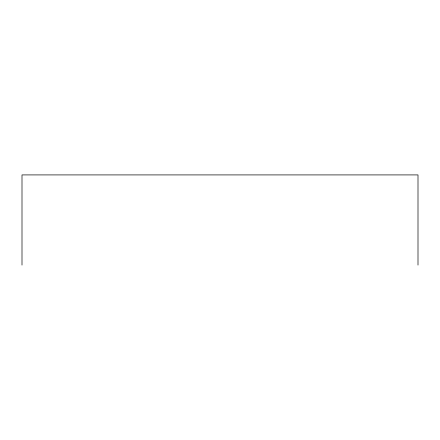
<?xml version="1.0" encoding="UTF-8"?>
<svg xmlns="http://www.w3.org/2000/svg" width="440" height="440" viewBox="0 0 440 440"><rect width="100%" height="100%" fill="white"/><g stroke="black" fill="none" stroke-linecap="round" stroke-linejoin="round"><path stroke-width="0.66" d="M418 265.084L418 174.916L22 174.916L22 265.084"/></g></svg>
